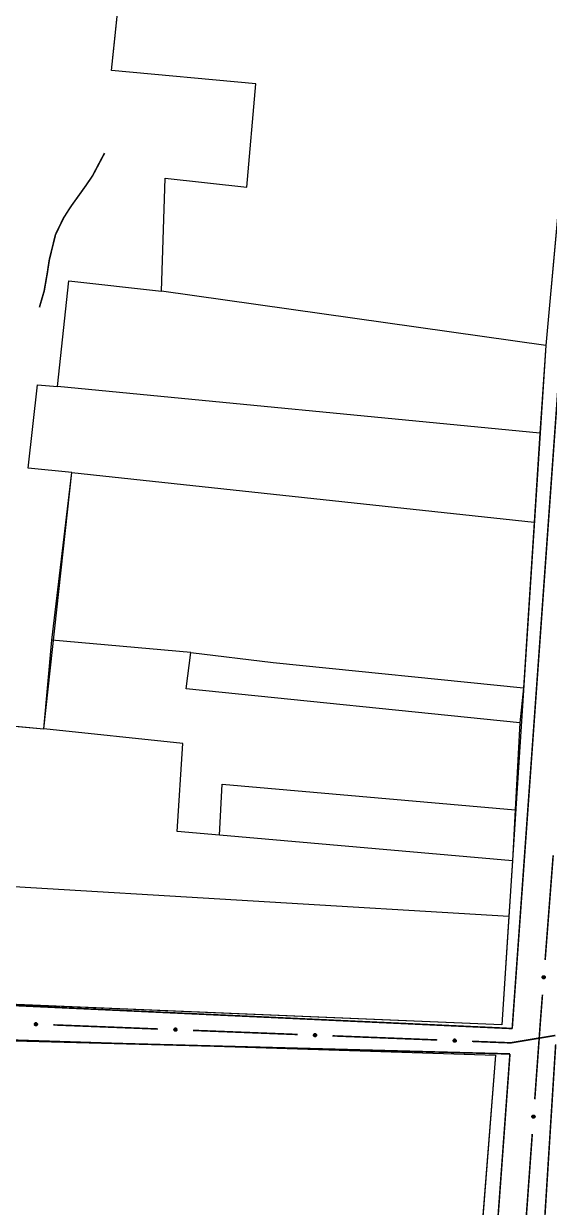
# Model space of a CAD drawing. Extents: x 199219 to 200475, y 4837288 to 4839440.
# Drawn here: x 199349.7 to 199409.9, y 4838963.7 to 4839099.3 of the extents above; entities that cross this region are included whole.
import ezdxf

# ---------------------------------------------------------------- set-up
doc = ezdxf.new("R2010")
doc.units = 0
doc.header["$LTSCALE"] = 3
doc.header["$MEASUREMENT"] = 0
for name, color, linetype in [('CD_MALHA_LOTES', 40, 'CONTINUOUS'), ('HD-CURSO-PERENE', 170, 'CONTINUOUS'), ('RU-QUADRAS', 210, 'CONTINUOUS'), ('SV-EIXO-RUA-PAV', 20, 'CONTINUOUS'), ('SV-RUA-PAVIM-S-GUIA-C-GUIA', 7, 'CONTINUOUS')]:
    doc.layers.add(name, color=color, linetype=linetype)

msp = doc.modelspace()

# ---------------------------------------------------------------- linework, layer by layer
at = {"layer": 'CD_MALHA_LOTES'}
for p, q in [((199418.93, 4839165.69), (199409.53, 4839062.42)), ((199359.8, 4839093.92), (199363.35, 4839127.9)), ((199376.33, 4839092.38), (199359.8, 4839093.92)), ((199375.28, 4839080.57), (199376.33, 4839092.38)), ((199365.52, 4839068.65), (199365.94, 4839081.59)), ((199365.94, 4839081.59), (199375.28, 4839080.57)), ((199353.6, 4839057.72), (199354.91, 4839069.83)), ((199354.91, 4839069.83), (199365.52, 4839068.65)), ((199409.53, 4839062.42), (199365.52, 4839068.65)), ((199409.53, 4839062.42), (199408.84, 4839052.38)), ((199350.25, 4839048.4), (199351.32, 4839057.92)), ((199351.32, 4839057.92), (199353.6, 4839057.72)), ((199408.84, 4839052.38), (199353.6, 4839057.72)), ((199408.84, 4839052.38), (199408.19, 4839042.2)), ((199355.27, 4839047.87), (199350.25, 4839048.4)), ((199352.95, 4839028.7), (199355.27, 4839047.87)), ((199355.27, 4839047.87), (199408.19, 4839042.2)), ((199408.19, 4839042.2), (199406.98, 4839023.22)), ((199352.05, 4839018.55), (199352.95, 4839028.7)), ((199368.89, 4839027.28), (199352.95, 4839028.7)), ((199368.36, 4839023.12), (199368.89, 4839027.28)), ((199368.89, 4839027.28), (199378.31, 4839026.13)), ((199378.31, 4839026.13), (199406.98, 4839023.22)), ((199406.58, 4839019.24), (199368.36, 4839023.12)), ((199406.98, 4839023.22), (199406.58, 4839019.24)), ((199311.49, 4839022.23), (199352.05, 4839018.55)), ((199406.58, 4839019.24), (199406.04, 4839009.26)), ((199367.96, 4839016.86), (199352.05, 4839018.55)), ((199367.31, 4839006.8), (199367.96, 4839016.86)), ((199372.17, 4839006.37), (199372.49, 4839012.2)), ((199372.49, 4839012.2), (199406.04, 4839009.26)), ((199406.04, 4839009.26), (199405.72, 4839003.43)), ((199372.17, 4839006.37), (199367.31, 4839006.8)), ((199405.72, 4839003.43), (199372.17, 4839006.37)), ((199405.72, 4839003.43), (199405.32, 4838997.09)), ((199321.88, 4839002.1), (199405.32, 4838997.09)), ((199405.32, 4838997.09), (199404.52, 4838984.64)), ((199404.52, 4838984.64), (199321.53, 4838988.11)), ((199309.49, 4838984.19), (199403.76, 4838981.18)), ((199403.76, 4838981.18), (199401.15, 4838947.6))]:
    msp.add_line(p, q, dxfattribs=at)
at = {"layer": 'HD-CURSO-PERENE', "const_width": 0.18}
msp.add_lwpolyline([(199359, 4839084.46), (199357.612561, 4839081.83569), (199356.750353, 4839080.585168), (199355.117138, 4839078.305141), (199354.304866, 4839077.032595), (199353.38, 4839075.12), (199352.670685, 4839072.223387), (199352.442799, 4839070.724419), (199352.090749, 4839068.692812), (199351.54, 4839066.8)], dxfattribs=at)
at = {"layer": 'RU-QUADRAS', "color": 6, "linetype": 'Continuous'}
for points in [[(199418.93, 4839165.69), (199409.53, 4839062.42), (199404.52, 4838984.64), (199321.53, 4838988.11), (199321.88, 4839002.1), (199310.49, 4839002.79), (199311.49, 4839022.23), (199352.05, 4839018.55), (199355.27, 4839047.87), (199350.25, 4839048.4), (199351.32, 4839057.92), (199353.6, 4839057.72), (199354.91, 4839069.83), (199365.52, 4839068.65), (199365.94, 4839081.59), (199375.28, 4839080.57), (199376.33, 4839092.38), (199359.8, 4839093.92), (199363.35, 4839127.9)], [(199282.88, 4838827.92), (199281.13, 4838887.88), (199310.49, 4838885.91), (199330.25, 4838882.95), (199331.34, 4838896.26), (199327.17, 4838896.66), (199328.08, 4838905.75), (199312.7, 4838907.32), (199314.87, 4838923.69), (199340.75, 4838920.94), (199343.89, 4838936.64), (199344.83, 4838946.29), (199346.52, 4838953.07), (199307.29, 4838957.64), (199309.49, 4838984.19), (199403.76, 4838981.18), (199398.41, 4838913.06), (199396.72, 4838875.36), (199393.59, 4838841.43)]]:
    msp.add_lwpolyline(points, dxfattribs=at)
at = {"layer": 'SV-EIXO-RUA-PAV', "const_width": 0.18}
for points in [[(199409.461911, 4838992.083765), (199410.382408, 4839004.048408)], [(199408.92, 4838985.04), (199409.155078, 4838988.09555)], [(199408.852535, 4838984.107016), (199408.92, 4838985.04)], [(199365.122349, 4838984.166291), (199353.131594, 4838984.637247)], [(199381.110022, 4838983.538349), (199369.119268, 4838984.009305)], [(199397.097695, 4838982.910407), (199385.106941, 4838983.381363)], [(199410.64, 4838983.43), (199406.083392, 4838982.675006)], [(199408.275555, 4838976.12785), (199408.852535, 4838984.107016)], [(199405.51, 4838982.58), (199401.094614, 4838982.753421)], [(199406.083392, 4838982.675006), (199405.51, 4838982.58)], [(199407.121595, 4838960.169517), (199407.987065, 4838972.138267)]]:
    msp.add_lwpolyline(points, dxfattribs=at)
at = {"layer": 'SV-EIXO-RUA-PAV'}
for points in [[(199409.187717, 4838989.954845), (199409.155365, 4838989.991524), (199409.135061, 4838990.029664), (199409.127282, 4838990.066349), (199409.128861, 4838990.100559), (199409.134418, 4838990.135375), (199409.147765, 4838990.169241), (199409.170905, 4838990.203547), (199409.207472, 4838990.236258), (199409.247909, 4838990.25449), (199409.283467, 4838990.264041), (199409.319233, 4838990.264448), (199409.352965, 4838990.258483), (199409.387685, 4838990.243456), (199409.422222, 4838990.219666), (199409.454224, 4838990.182101), (199409.473874, 4838990.144573), (199409.480466, 4838990.108892), (199409.480648, 4838990.072932), (199409.474549, 4838990.037456), (199409.461255, 4838990.004288), (199409.437241, 4838989.969557), (199409.399745, 4838989.938462), (199409.362539, 4838989.918437), (199409.32696, 4838989.911345), (199409.291553, 4838989.911963), (199409.256565, 4838989.917112), (199409.221964, 4838989.929112), (199409.187717, 4838989.954845)], [(199351.272385, 4838984.600105), (199351.236945, 4838984.5664), (199351.199594, 4838984.544679), (199351.163226, 4838984.53553), (199351.128982, 4838984.535824), (199351.093981, 4838984.540071), (199351.059638, 4838984.552138), (199351.024488, 4838984.573974), (199350.990428, 4838984.609288), (199350.970692, 4838984.649013), (199350.959814, 4838984.684187), (199350.958065, 4838984.719913), (199350.96276, 4838984.753845), (199350.976474, 4838984.789104), (199350.998951, 4838984.824509), (199351.03529, 4838984.857899), (199351.072054, 4838984.878942), (199351.107462, 4838984.886869), (199351.14339, 4838984.8884), (199351.179071, 4838984.883636), (199351.212714, 4838984.871596), (199351.248321, 4838984.848901), (199351.280801, 4838984.812599), (199351.302208, 4838984.77617), (199351.310629, 4838984.740883), (199351.31134, 4838984.705478), (199351.307508, 4838984.670321), (199351.296815, 4838984.635294), (199351.272385, 4838984.600105)], [(199367.260058, 4838983.972163), (199367.224618, 4838983.938458), (199367.187267, 4838983.916737), (199367.1509, 4838983.907588), (199367.116655, 4838983.907882), (199367.081654, 4838983.912129), (199367.047312, 4838983.924196), (199367.012161, 4838983.946032), (199366.978101, 4838983.981346), (199366.958365, 4838984.021071), (199366.947487, 4838984.056245), (199366.945738, 4838984.091972), (199366.950433, 4838984.125903), (199366.964148, 4838984.161162), (199366.986624, 4838984.196568), (199367.022963, 4838984.229957), (199367.059727, 4838984.251), (199367.095135, 4838984.258927), (199367.131063, 4838984.260458), (199367.166744, 4838984.255694), (199367.200387, 4838984.243654), (199367.235994, 4838984.220959), (199367.268474, 4838984.184657), (199367.289881, 4838984.148229), (199367.298302, 4838984.112941), (199367.299013, 4838984.077536), (199367.295181, 4838984.042379), (199367.284488, 4838984.007352), (199367.260058, 4838983.972163)], [(199383.247731, 4838983.344221), (199383.212291, 4838983.310516), (199383.17494, 4838983.288796), (199383.138573, 4838983.279646), (199383.104328, 4838983.27994), (199383.069327, 4838983.284187), (199383.034985, 4838983.296254), (199382.999834, 4838983.31809), (199382.965774, 4838983.353404), (199382.946038, 4838983.393129), (199382.93516, 4838983.428304), (199382.933411, 4838983.46403), (199382.938106, 4838983.497962), (199382.951821, 4838983.53322), (199382.974297, 4838983.568626), (199383.010636, 4838983.602015), (199383.0474, 4838983.623059), (199383.082808, 4838983.630985), (199383.118736, 4838983.632516), (199383.154417, 4838983.627752), (199383.18806, 4838983.615712), (199383.223667, 4838983.593018), (199383.256147, 4838983.556715), (199383.277554, 4838983.520287), (199383.285975, 4838983.484999), (199383.286686, 4838983.449594), (199383.282854, 4838983.414437), (199383.272161, 4838983.37941), (199383.247731, 4838983.344221)], [(199399.235404, 4838982.71628), (199399.199964, 4838982.682575), (199399.162613, 4838982.660854), (199399.126246, 4838982.651704), (199399.092001, 4838982.651998), (199399.057, 4838982.656245), (199399.022658, 4838982.668312), (199398.987507, 4838982.690148), (199398.953447, 4838982.725462), (199398.933711, 4838982.765188), (199398.922833, 4838982.800362), (199398.921084, 4838982.836088), (199398.925779, 4838982.87002), (199398.939494, 4838982.905279), (199398.96197, 4838982.940684), (199398.998309, 4838982.974073), (199399.035073, 4838982.995117), (199399.070481, 4838983.003043), (199399.106409, 4838983.004574), (199399.14209, 4838982.99981), (199399.175733, 4838982.987771), (199399.21134, 4838982.965076), (199399.24382, 4838982.928773), (199399.265227, 4838982.892345), (199399.273648, 4838982.857057), (199399.27436, 4838982.821652), (199399.270527, 4838982.786495), (199399.259834, 4838982.751468), (199399.235404, 4838982.71628)], [(199408.011154, 4838973.997691), (199407.978634, 4838974.034222), (199407.958154, 4838974.072268), (199407.950207, 4838974.108916), (199407.951628, 4838974.143133), (199407.957025, 4838974.177974), (199407.970216, 4838974.211901), (199407.993198, 4838974.246314), (199408.029614, 4838974.279193), (199408.069968, 4838974.29761), (199408.105481, 4838974.307324), (199408.141245, 4838974.307896), (199408.175004, 4838974.302087), (199408.209792, 4838974.287219), (199408.244438, 4838974.263588), (199408.276613, 4838974.22617), (199408.296435, 4838974.188733), (199408.303191, 4838974.153083), (199408.303539, 4838974.117125), (199408.297603, 4838974.08162), (199408.284462, 4838974.048391), (199408.260607, 4838974.013551), (199408.223255, 4838973.982284), (199408.186142, 4838973.962088), (199408.150596, 4838973.954833), (199408.115186, 4838973.955288), (199408.080175, 4838973.960276), (199408.045519, 4838973.972116), (199408.011154, 4838973.997691)]]:
    msp.add_lwpolyline(points, close=True, dxfattribs=at)
for points in [[(199409.206698, 4838989.942678), (199409.190793, 4838990.216244)], [(199409.221964, 4838989.929112), (199409.207472, 4838990.236258)], [(199409.239768, 4838989.927817), (199409.226899, 4838990.240838)], [(199409.256565, 4838989.917112), (199409.247909, 4838990.25449)], [(199409.273257, 4838989.918398), (199409.263529, 4838990.254442)], [(199409.291553, 4838989.911963), (199409.283467, 4838990.264041)], [(199409.309886, 4838989.914211), (199409.30382, 4838990.262291)], [(199409.32696, 4838989.911345), (199409.319233, 4838990.264448)], [(199409.345783, 4838989.918292), (199409.336368, 4838990.258418)], [(199409.362539, 4838989.918437), (199409.352965, 4838990.258483)], [(199409.382307, 4838989.930536), (199409.371008, 4838990.246173)], [(199409.399745, 4838989.938462), (199409.387685, 4838990.243456)], [(199409.417262, 4838989.957955), (199409.40523, 4838990.228486)], [(199409.437241, 4838989.969557), (199409.422222, 4838990.219666)], [(199409.135061, 4838990.029664), (199409.134418, 4838990.135375)], [(199409.143697, 4838990.013216), (199409.141396, 4838990.143406)], [(199409.155365, 4838989.991524), (199409.147765, 4838990.169241)], [(199409.170906, 4838989.97554), (199409.159188, 4838990.178988)], [(199409.187717, 4838989.954845), (199409.170905, 4838990.203547)], [(199409.447298, 4838989.992596), (199409.438091, 4838990.193113)], [(199409.461255, 4838990.004288), (199409.454224, 4838990.182101)], [(199409.467601, 4838990.025247), (199409.464045, 4838990.156902)], [(199409.474549, 4838990.037456), (199409.473874, 4838990.144573)], [(199351.289375, 4838984.795471), (199350.974384, 4838984.772337)], [(199351.280801, 4838984.812599), (199350.976474, 4838984.789104)], [(199351.260664, 4838984.829372), (199350.990775, 4838984.807199)], [(199351.248321, 4838984.848901), (199350.998951, 4838984.824509)], [(199351.224921, 4838984.858087), (199351.024891, 4838984.841364)], [(199351.212714, 4838984.871596), (199351.03529, 4838984.857899)], [(199351.191531, 4838984.877151), (199351.060102, 4838984.868658)], [(199351.179071, 4838984.883636), (199351.072054, 4838984.878942)], [(199351.310629, 4838984.740883), (199350.958065, 4838984.719913)], [(199351.31134, 4838984.705478), (199350.959814, 4838984.684187)], [(199351.308406, 4838984.723713), (199350.960799, 4838984.704592)], [(199351.302208, 4838984.77617), (199350.96276, 4838984.753845)], [(199351.302981, 4838984.759431), (199350.963448, 4838984.737262)], [(199351.305597, 4838984.686953), (199350.970154, 4838984.664623)], [(199351.307508, 4838984.670321), (199350.970692, 4838984.649013)], [(199351.29744, 4838984.653134), (199350.985123, 4838984.62853)], [(199351.296815, 4838984.635294), (199350.990428, 4838984.609288)], [(199351.28383, 4838984.619529), (199351.011054, 4838984.593373)], [(199351.272385, 4838984.600105), (199351.024488, 4838984.573974)], [(199351.252334, 4838984.58253), (199351.04947, 4838984.563187)], [(199351.236945, 4838984.5664), (199351.059638, 4838984.552138)], [(199351.215706, 4838984.553926), (199351.085694, 4838984.546743)], [(199351.199594, 4838984.544679), (199351.093981, 4838984.540071)], [(199367.298302, 4838984.112941), (199366.945738, 4838984.091972)], [(199367.299013, 4838984.077536), (199366.947487, 4838984.056245)], [(199367.296079, 4838984.095771), (199366.948472, 4838984.07665)], [(199367.289881, 4838984.148229), (199366.950433, 4838984.125903)], [(199367.290654, 4838984.131489), (199366.951121, 4838984.10932)], [(199367.29327, 4838984.059011), (199366.957827, 4838984.036681)], [(199367.295181, 4838984.042379), (199366.958365, 4838984.021071)], [(199367.277048, 4838984.167529), (199366.962057, 4838984.144396)], [(199367.268474, 4838984.184657), (199366.964148, 4838984.161162)], [(199367.285113, 4838984.025192), (199366.972796, 4838984.000589)], [(199367.284488, 4838984.007352), (199366.978101, 4838983.981346)], [(199367.248337, 4838984.20143), (199366.978448, 4838984.179257)], [(199367.235994, 4838984.220959), (199366.986624, 4838984.196568)], [(199367.271503, 4838983.991587), (199366.998727, 4838983.965431)], [(199367.260058, 4838983.972163), (199367.012161, 4838983.946032)], [(199367.212594, 4838984.230146), (199367.012564, 4838984.213422)], [(199367.200387, 4838984.243654), (199367.022963, 4838984.229957)], [(199367.240008, 4838983.954588), (199367.037143, 4838983.935245)], [(199367.224618, 4838983.938458), (199367.047312, 4838983.924196)], [(199367.179204, 4838984.24921), (199367.047775, 4838984.240716)], [(199367.166744, 4838984.255694), (199367.059727, 4838984.251)], [(199367.203379, 4838983.925984), (199367.073367, 4838983.918801)], [(199367.187267, 4838983.916737), (199367.081654, 4838983.912129)], [(199383.285975, 4838983.484999), (199382.933411, 4838983.46403)], [(199383.286686, 4838983.449594), (199382.93516, 4838983.428304)], [(199383.283752, 4838983.46783), (199382.936145, 4838983.448709)], [(199383.277554, 4838983.520287), (199382.938106, 4838983.497962)], [(199383.278327, 4838983.503548), (199382.938794, 4838983.481378)], [(199383.280943, 4838983.431069), (199382.9455, 4838983.408739)], [(199383.264721, 4838983.539587), (199382.94973, 4838983.516454)], [(199383.256147, 4838983.556715), (199382.951821, 4838983.53322)], [(199383.23601, 4838983.573488), (199382.966121, 4838983.551315)], [(199383.223667, 4838983.593018), (199382.974297, 4838983.568626)], [(199383.200267, 4838983.602204), (199383.000237, 4838983.58548)], [(199383.18806, 4838983.615712), (199383.010636, 4838983.602015)], [(199383.166877, 4838983.621268), (199383.035448, 4838983.612774)], [(199383.154417, 4838983.627752), (199383.0474, 4838983.623059)], [(199383.282854, 4838983.414437), (199382.946038, 4838983.393129)], [(199383.272786, 4838983.39725), (199382.960469, 4838983.372647)], [(199383.272161, 4838983.37941), (199382.965774, 4838983.353404)], [(199383.259176, 4838983.363646), (199382.9864, 4838983.337489)], [(199383.247731, 4838983.344221), (199382.999834, 4838983.31809)], [(199383.227681, 4838983.326647), (199383.024816, 4838983.307303)], [(199383.212291, 4838983.310516), (199383.034985, 4838983.296254)], [(199383.191052, 4838983.298043), (199383.06104, 4838983.290859)], [(199383.17494, 4838983.288796), (199383.069327, 4838983.284187)], [(199399.273648, 4838982.857057), (199398.921084, 4838982.836088)], [(199399.27436, 4838982.821652), (199398.922833, 4838982.800362)], [(199399.271425, 4838982.839888), (199398.923818, 4838982.820767)], [(199399.265227, 4838982.892345), (199398.925779, 4838982.87002)], [(199399.266, 4838982.875606), (199398.926467, 4838982.853436)], [(199399.268616, 4838982.803127), (199398.933173, 4838982.780798)], [(199399.270527, 4838982.786495), (199398.933711, 4838982.765188)], [(199399.252394, 4838982.911645), (199398.937404, 4838982.888512)], [(199399.24382, 4838982.928773), (199398.939494, 4838982.905279)], [(199399.260459, 4838982.769308), (199398.948142, 4838982.744705)], [(199399.259834, 4838982.751468), (199398.953447, 4838982.725462)], [(199399.223683, 4838982.945546), (199398.953794, 4838982.923373)], [(199399.21134, 4838982.965076), (199398.96197, 4838982.940684)], [(199399.246849, 4838982.735704), (199398.974073, 4838982.709547)], [(199399.235404, 4838982.71628), (199398.987507, 4838982.690148)], [(199399.18794, 4838982.974262), (199398.98791, 4838982.957538)], [(199399.175733, 4838982.987771), (199398.998309, 4838982.974073)], [(199399.215354, 4838982.698705), (199399.012489, 4838982.679361)], [(199399.199964, 4838982.682575), (199399.022658, 4838982.668312)], [(199399.15455, 4838982.993326), (199399.023121, 4838982.984832)], [(199399.14209, 4838982.99981), (199399.035073, 4838982.995117)], [(199399.178725, 4838982.670101), (199399.048713, 4838982.662917)], [(199399.162613, 4838982.660854), (199399.057, 4838982.656245)], [(199407.958154, 4838974.072268), (199407.957025, 4838974.177974)], [(199407.966866, 4838974.05586), (199407.963966, 4838974.186037)], [(199407.978634, 4838974.034222), (199407.970216, 4838974.211901)], [(199407.994248, 4838974.018309), (199407.981594, 4838974.221701)], [(199408.011154, 4838973.997691), (199407.993198, 4838974.246314)], [(199408.03019, 4838973.985612), (199408.013028, 4838974.259102)], [(199408.045519, 4838973.972116), (199408.029614, 4838974.279193)], [(199408.063329, 4838973.970903), (199408.049021, 4838974.283861)], [(199408.080175, 4838973.960276), (199408.069968, 4838974.29761)], [(199408.096861, 4838973.961638), (199408.085587, 4838974.297634)], [(199408.115186, 4838973.955288), (199408.105481, 4838974.307324)], [(199408.133509, 4838973.95762), (199408.125842, 4838974.305668)], [(199408.150596, 4838973.954833), (199408.141245, 4838974.307896)], [(199408.169386, 4838973.961866), (199408.158407, 4838974.301945)], [(199408.186142, 4838973.962088), (199408.175004, 4838974.302087)], [(199408.205854, 4838973.974278), (199408.193104, 4838974.28986)], [(199408.223255, 4838973.982284), (199408.209792, 4838974.287219)], [(199408.240682, 4838974.001858), (199408.227406, 4838974.27233)], [(199408.260607, 4838974.013551), (199408.244438, 4838974.263588)], [(199408.270559, 4838974.036635), (199408.260429, 4838974.237108)], [(199408.284462, 4838974.048391), (199408.276613, 4838974.22617)], [(199408.290712, 4838974.06938), (199408.286549, 4838974.201017)], [(199408.297603, 4838974.08162), (199408.296435, 4838974.188733)]]:
    msp.add_lwpolyline(points, dxfattribs=at)
at = {"layer": 'SV-RUA-PAVIM-S-GUIA-C-GUIA', "const_width": 0.18}
for points in [[(199411.37, 4839063.68), (199405.69, 4838984.22)], [(199405.69, 4838984.22), (199315.5, 4838988.39)], [(199315.5, 4838983.71), (199405.43, 4838981.31)], [(199410.67, 4838982.41), (199405.65, 4838902.56)], [(199405.43, 4838981.31), (199399.95, 4838906.23)]]:
    msp.add_lwpolyline(points, dxfattribs=at)

doc.saveas('drawing.dxf')
